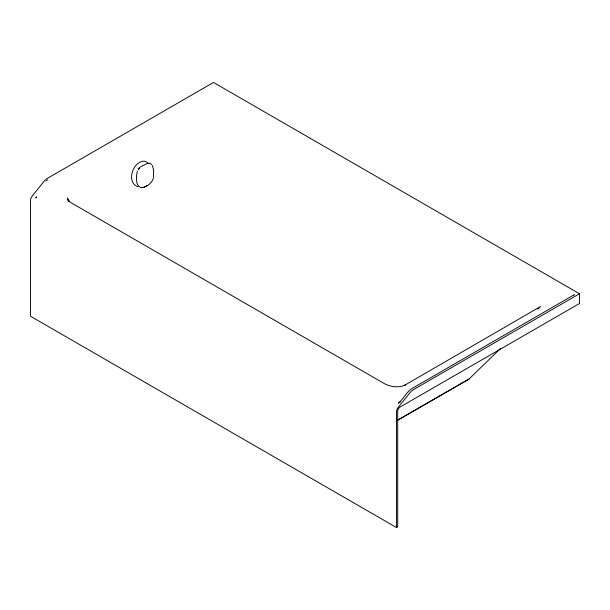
<?xml version="1.0" encoding="UTF-8"?>
<svg xmlns="http://www.w3.org/2000/svg" width="610" height="610" viewBox="0 0 610 610"><rect width="100%" height="100%" fill="white"/><g stroke="black" fill="none" stroke-linecap="round" stroke-linejoin="round"><path stroke-width="0.91" d="M153.529 177.19L153.636 170.007L152.317 165.485M573.995 295.156L574.323 294.66L411.498 388.806C406.054 392.558 403.5 399.192 398.254 403.141L400.717 401.716M137.372 171.143C136.16 176.16 135.046 185.73 141.177 187.628M153.438 177.937C152.012 183.343 146.827 186.988 141.459 187.743M138.317 169.298L139.637 167.666M138.424 169.527L140.025 167.681M537.761 309.232L540.468 306.563L404.941 385.085L405.627 384.78C399.039 388.105 390.995 387.053 384.605 383.774L71.134 202.756L69.021 201.231L69.471 201.582L67.413 198.014L68.442 201.369L67.946 199.531M500.459 348.508L469.029 379.046L397.331 420.298M46.284 180.888L47.496 179.813M140.628 166.904L146.026 163.96L148.733 163.274L149.755 163.236L151.753 164.578M579.5 293.768L413.549 389.584A10.187 5.879 -60 0 0 409.943 392.771L398.299 407.259A5.093 2.943 -60 0 0 396.5 411.903L396.5 527.543L397.697 526.849L397.697 411.209A3.393 1.96 -60 0 1 400.099 407.045L579.5 303.475L579.5 293.768L213.5 82.457L47.549 178.273A10.187 5.879 -60 0 0 43.943 181.467L32.299 195.947A5.093 2.943 -60 0 0 30.5 200.591L30.5 316.232L396.5 527.543M397.301 420.458L469.029 379.046M144.029 187.186L147.757 185.409M137.974 186.79C125.874 182.573 132.622 161.231 144.296 161.162L146.979 162.153L148.26 163.45M36.196 197.396L35.906 198.029L36.455 196.87L36.196 197.396"/></g></svg>
